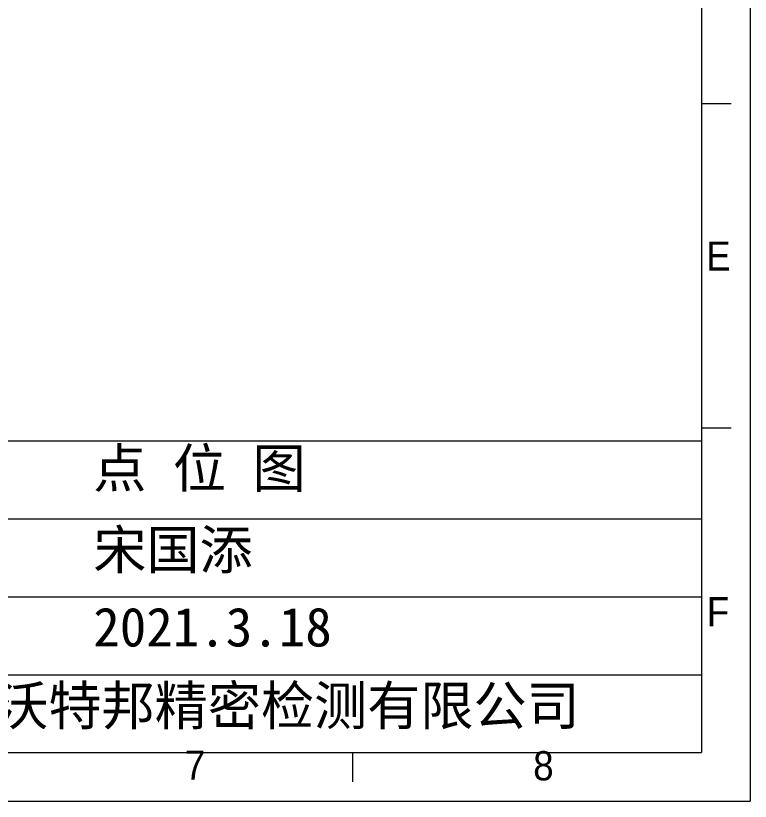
# Model space of a CAD drawing. Header units: millimetres. Extents: x 164 to 1164, y 133 to 906.
# Drawn here: x 496.8 to 610, y 133.3 to 254.3 of the extents above; entities that cross this region are included whole.
import ezdxf

# ---------------------------------------------------------------- set-up
doc = ezdxf.new("R2010")
doc.units = ezdxf.units.MM
doc.layers.add('00点位图', color=100, linetype='Continuous')
doc.layers.add('设计图框', color=120, linetype='Continuous')
doc.styles.add('SLDTEXTSTYLE0', font='')
doc.styles.add('SLDTEXTSTYLE1', font='', dxfattribs={"width": 0.94})
doc.styles.get('SLDTEXTSTYLE0').set_extended_font_data('仿宋_GB2312')
doc.styles.get('SLDTEXTSTYLE1').set_extended_font_data('SWIsop1')

# ---------------------------------------------------------------- blocks, each defined once
blk = doc.blocks.new('YHD点位图')
at = {"layer": '00点位图', "color": 4, "linetype": 'Continuous', "lineweight": 18}
for p, q in [((1959.795, 1446.327), (1959.795, 1236.327)), ((1954.795, 1441.327), (1954.795, 1241.327)), ((1954.825, 1307.994), (1957.825, 1307.994)), ((1954.825, 1274.661), (1957.825, 1274.661)), ((1667.795, 1273.327), (1954.795, 1273.327)), ((1667.795, 1265.327), (1954.795, 1265.327)), ((1667.795, 1257.327), (1954.795, 1257.327)), ((1667.795, 1249.327), (1954.795, 1249.327)), ((1667.795, 1241.327), (1954.795, 1241.327)), ((1918.95, 1241.327), (1918.95, 1238.327)), ((1662.795, 1236.327), (1959.795, 1236.327))]:
    blk.add_line(p, q, dxfattribs=at)
at = {"layer": '00点位图', "color": 4, "linetype": 'Continuous', "lineweight": 0, "char_height": 3, "attachment_point": 1, "style": 'SLDTEXTSTYLE1'}
for s, insert in [('E', (1955.266, 1293.81)), ('F', (1955.334, 1257.295)), ('7', (1901.732, 1241.537)), ('8', (1937.505, 1241.473))]:
    blk.add_mtext(s, dxfattribs=dict(at, insert=insert))
at = {"layer": '00点位图', "color": 4, "linetype": 'Continuous', "lineweight": 18, "char_height": 4, "attachment_point": 1, "style": 'SLDTEXTSTYLE0'}
for s, insert, width in [('{\\fSimSun|b0|i0|c134|p2;\\C4;点 位 图 }', (1892.328, 1272.532), 22.58248), ('{\\fSimSun|b0|i0|c134|p2;宋国添}', (1892.328, 1264.161), 22.58248), ('{\\fSimSun|b0|i0|c134|p2;2021.3.18}', (1892.328, 1256.222), 22.58248), ('{\\fSimSun|b0|i0|c134|p2;\\C1;深圳沃特邦精密检测有限公司}', (1871.35, 1248.153), 118.82096)]:
    blk.add_mtext(s, dxfattribs=dict(at, insert=insert, width=width))

msp = doc.modelspace()

# ---------------------------------------------------------------- block references
at = {"layer": '设计图框', "xscale": 1.5, "yscale": 1.5, "zscale": 1.5}
msp.add_blockref('YHD点位图', (-2329.71, -1721.22), dxfattribs=at)

doc.saveas('drawing.dxf')
